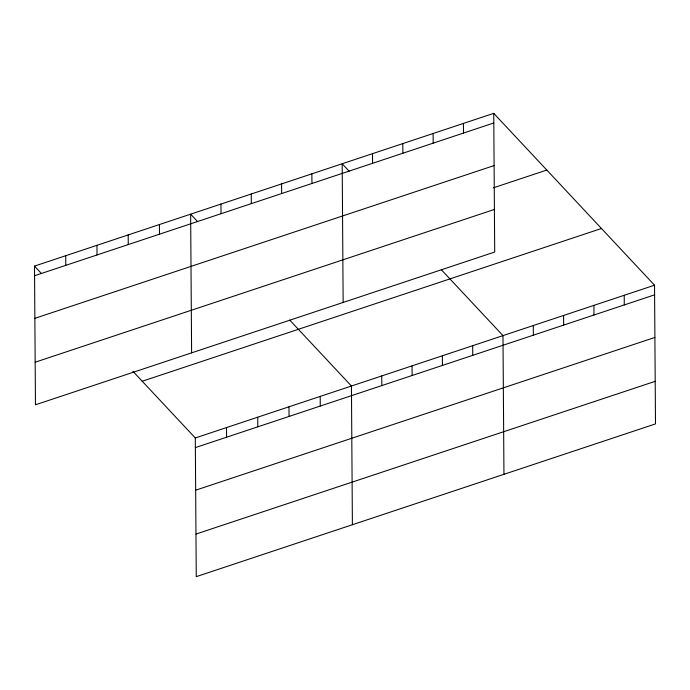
<?xml version="1.0" encoding="UTF-8"?>
<svg xmlns="http://www.w3.org/2000/svg" width="690" height="690" viewBox="0 0 690 690"><rect width="100%" height="100%" fill="white"/><g stroke="black" fill="none" stroke-linecap="round" stroke-linejoin="round"><path stroke-width="1.03" d="M493.738 113.341L494.704 252.04L35.466 404.797L34.5 266.099L493.738 113.341L654.534 285.203L655.5 423.902L196.262 576.659L195.296 437.96L132.885 371.246M34.569 275.741L493.807 122.984M34.862 318.332L494.1 165.574M493.255 187.87L546.799 170.059M35.173 362.207L494.411 209.45M142.235 381.242L601.473 228.494M195.296 437.96L654.534 285.203M195.365 447.603L654.603 294.846M195.658 490.193L654.896 337.436M195.969 534.069L655.207 381.32M349.175 171.215L342.188 163.754L343.154 302.453M441.29 269.678L502.984 335.616L503.95 474.315M197.625 221.619L190.638 214.159L191.613 352.857M289.74 320.082L351.434 386.021L352.4 524.719M34.5 266.099L41.478 273.559M624.226 295.286L624.286 304.928M593.909 305.368L593.978 315.011M563.601 315.451L563.67 325.094M533.292 325.533L533.361 335.176M472.676 345.699L472.745 355.341M463.43 123.424L463.49 133.067M442.368 355.781L442.428 365.424M433.122 133.506L433.182 143.149M412.051 365.864L412.12 375.507M402.805 143.589L402.874 153.232M381.743 375.938L381.812 385.581M372.497 153.672L372.565 163.314M320.203 396.414L320.272 406.056M311.88 173.837L311.949 183.48M288.981 406.798L289.05 416.441M281.572 183.92L281.641 193.562M257.75 417.183L257.819 426.825M251.263 193.994L251.324 203.636M226.527 427.576L226.587 437.219M220.947 204.076L221.016 213.719M159.416 224.552L159.476 234.195M128.185 234.936L128.254 244.579M96.954 245.321L97.023 254.964M65.731 255.705L65.791 265.348"/></g></svg>
